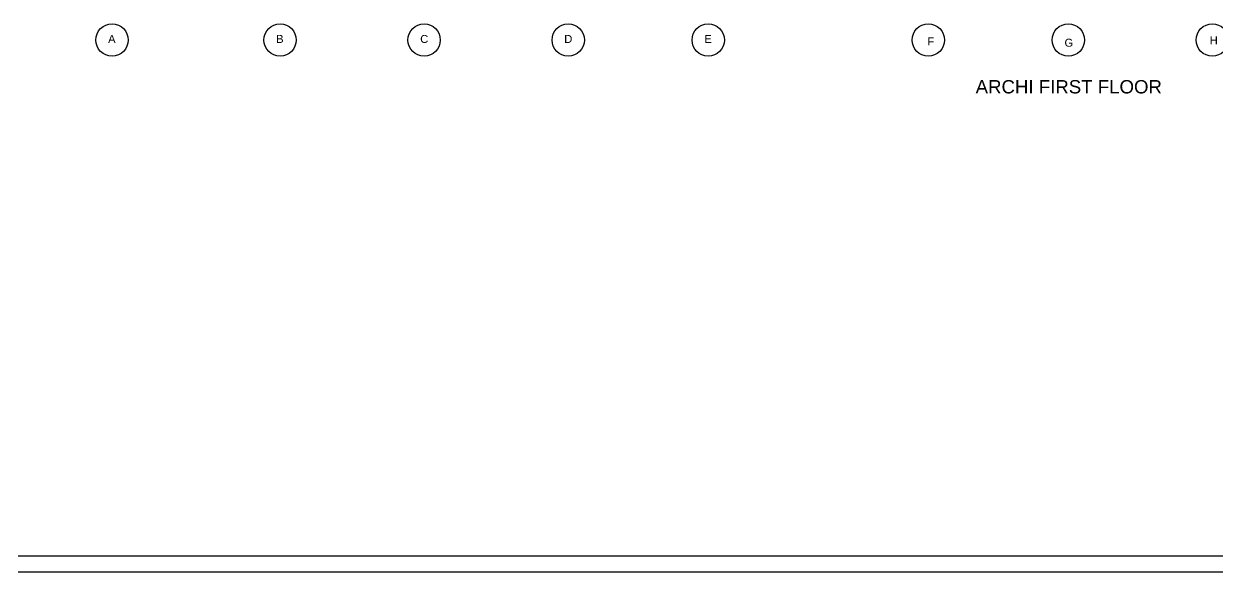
# Model space of a CAD drawing. Header units: inches. Extents: x -6800 to 96653, y -25814 to 17379.
# Drawn here: x 90054 to 90948, y -16458 to -16047 of the extents above; entities that cross this region are included whole.
import ezdxf

# ---------------------------------------------------------------- set-up
doc = ezdxf.new("R2010")
doc.units = ezdxf.units.IN
doc.header["$MEASUREMENT"] = 0
doc.layers.add('text', color=31, linetype='Continuous', lineweight=13)
doc.styles.get("Standard").update_dxf_attribs({"font": 'arial.ttf'})

msp = doc.modelspace()

# ---------------------------------------------------------------- linework, layer by layer
at = {"transparency": 33554651}
for p, q in [((92106.47, -16446.33), (89730.47, -16446.33)), ((92118.47, -16458.33), (89718.47, -16458.33))]:
    msp.add_line(p, q, dxfattribs=at)
for centre in [(90119.63, -16059.11), (90245.63, -16059.11), (90353.63, -16059.11), (90461.63, -16059.11), (90566.63, -16059.11), (90731.63, -16059.11), (90836.63, -16059.11), (90944.63, -16059.11)]:
    msp.add_circle(centre, 12.12, dxfattribs=at)

# ---------------------------------------------------------------- texts
at = {"transparency": 33554651, "char_height": 6, "attachment_point": 1}
for s, insert in [('A', (90116.68, -16055.31)), ('B', (90242.68, -16055.31)), ('C', (90350.68, -16055.31)), ('D', (90458.68, -16055.31)), ('E', (90563.68, -16055.31)), ('F', (90730.89, -16057.22)), ('G', (90833.77, -16058.13)), ('H', (90942.61, -16056.39))]:
    msp.add_mtext_dynamic_manual_height_columns(s, width=837.6015, gutter_width=65.57, heights=[0], dxfattribs=dict(at, insert=insert))
at = {"layer": 'text', "transparency": 33554651, "insert": (90836.97, -16094.26), "char_height": 10, "attachment_point": 5}
msp.add_mtext_dynamic_manual_height_columns('ARCHI FIRST FLOOR', width=6194.3914, gutter_width=6.05, heights=[0], dxfattribs=at)

doc.saveas('drawing.dxf')
